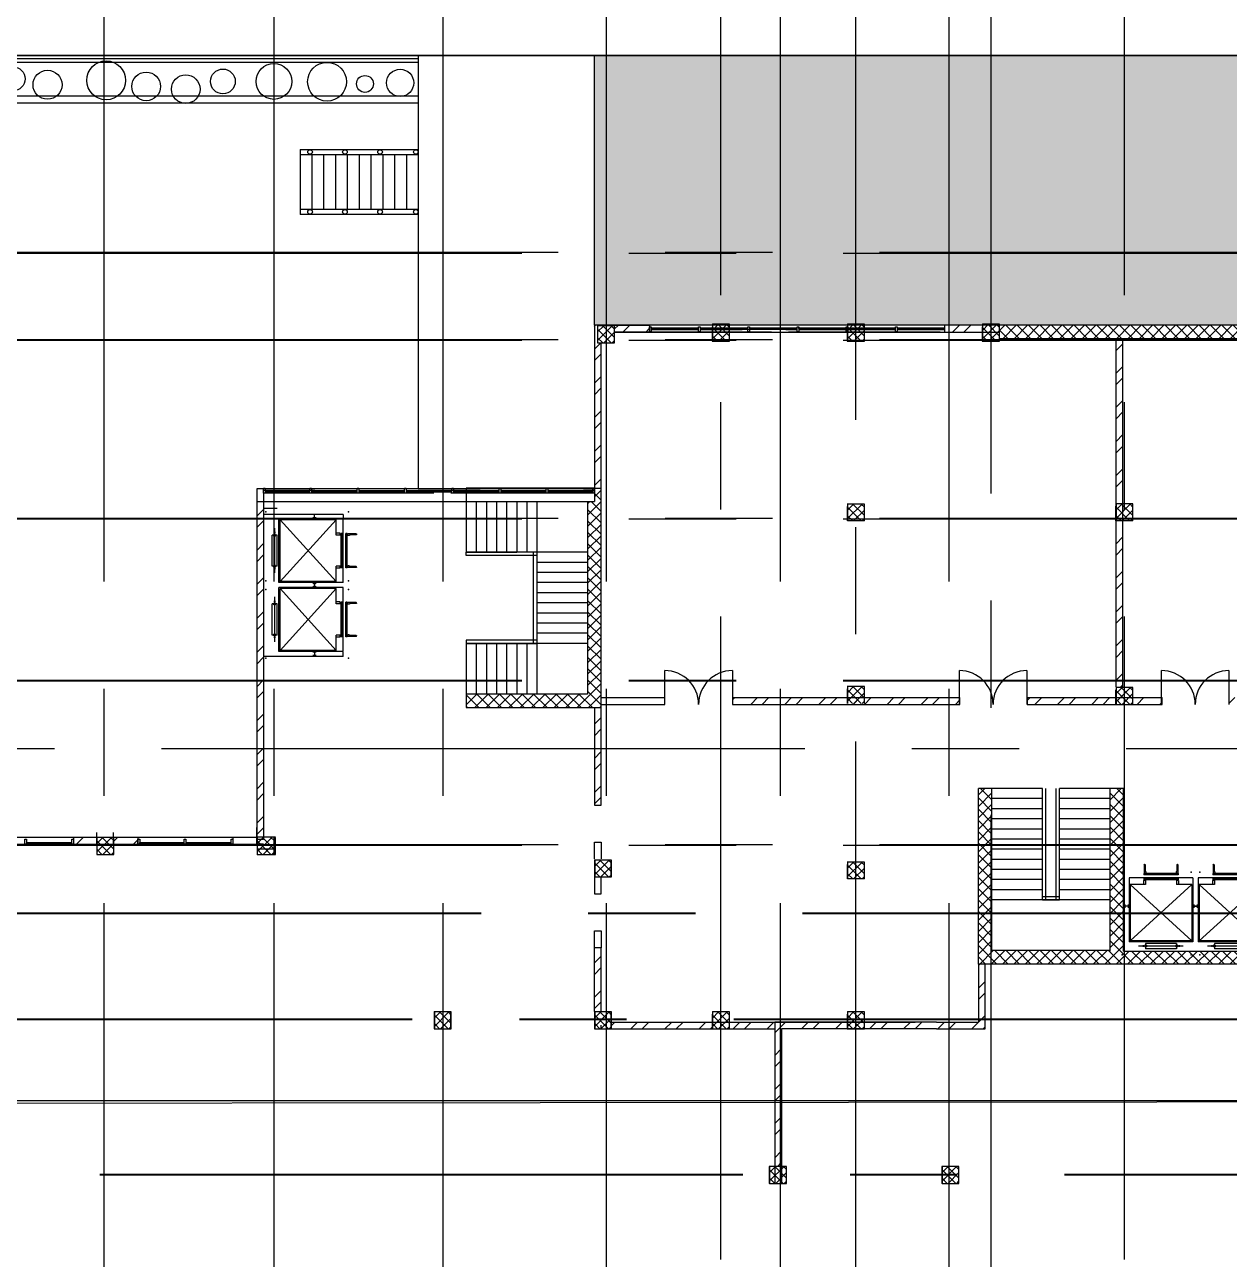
# Model space of a CAD drawing. Header units: millimetres. Extents: x 3062 to 3755, y 1606 to 1663.
# Drawn here: x 3095.24 to 3113.08, y 1625.57 to 1643.86 of the extents above; entities that cross this region are included whole.
import ezdxf

# ---------------------------------------------------------------- set-up
doc = ezdxf.new("R2010")
doc.units = ezdxf.units.MM
doc.linetypes.add('CENTER2', pattern=[28.575, 19.05, -3.175, 3.175, -3.175])
doc.linetypes.add('Dash', pattern=[6.35, 3.175, -3.175])
for name, color, linetype, lineweight in [('A-COLS', 52, 'Continuous', 9), ('A-GLAZ-CURT', 52, 'Continuous', 9), ('A-GLAZ-CWMG', 51, 'Continuous', 9)]:
    doc.layers.add(name, color=color, linetype=linetype, lineweight=lineweight)
for name, color, linetype in [('A-Flor-Strs', 12, 'Continuous'), ('m7aor', 4, 'Continuous'), ('WORK', 7, 'Continuous')]:
    doc.layers.add(name, color=color, linetype=linetype)
pattern_1 = [(45, (1101.6663, 870.09047), (-0.252569703, 0.252569703), []), (45, (1101.83467, 870.09047), (-0.252569703, 0.252569703), [])]
pattern_2 = [(45, (1101.66629, 870.09047), (-0.084189901, 0.084189901), []), (135, (1101.66629, 870.09047), (-0.084189901, -0.084189901), [])]

# ---------------------------------------------------------------- blocks, each defined once
blk = doc.blocks.new('System Panel - Glazed-408556-Level 1')
at = {"layer": 'A-GLAZ-CURT', "lineweight": 18}
for p, q in [((671, 49), (-671, 49)), ((-671, 49), (-671, 25)), ((-671, 25), (671, 25)), ((671, 25), (671, 49))]:
    blk.add_line(p, q, dxfattribs=at)
blk = doc.blocks.new('Rectangular Mullion - 50 x 150mm-408551-Level 1')
at = {"layer": 'A-GLAZ-CWMG'}
blk.add_line((148907, -84475), (148907, -85817), dxfattribs=at)
blk = doc.blocks.new('Rectangular Mullion - 50 x 150mm-V30-Level 1')
at = {"layer": 'A-GLAZ-CWMG', "lineweight": 25}
for p, q in [((-25, 75), (25, 75)), ((-25, -75), (-25, 75)), ((25, 75), (25, -75)), ((25, -75), (-25, -75))]:
    blk.add_line(p, q, dxfattribs=at)
blk = doc.blocks.new('System Panel - Glazed-408555-Level 1')
at = {"layer": 'A-GLAZ-CURT', "lineweight": 18}
for p, q in [((659, 49), (-659, 49)), ((-659, 49), (-659, 24)), ((-659, 24), (659, 24)), ((659, 24), (659, 49))]:
    blk.add_line(p, q, dxfattribs=at)
blk = doc.blocks.new('Rectangular Mullion - 50 x 150mm-V35-Level 1')
at = {"layer": 'A-GLAZ-CWMG', "lineweight": 25}
for p, q in [((0, 75), (-50, 75)), ((-50, 75), (-50, -75)), ((0, -75), (0, 75)), ((-50, -75), (0, -75))]:
    blk.add_line(p, q, dxfattribs=at)
blk = doc.blocks.new('System Panel - Glazed-413818-Level 1')
at = {"layer": 'A-GLAZ-CURT', "lineweight": 18}
for p, q in [((663, 49), (-663, 49)), ((-663, 49), (-663, 25)), ((-663, 25), (663, 25)), ((663, 25), (663, 49))]:
    blk.add_line(p, q, dxfattribs=at)
blk = doc.blocks.new('System Panel - Glazed-413819-Level 1')
at = {"layer": 'A-GLAZ-CURT', "lineweight": 18}
for p, q in [((675, 49), (-675, 49)), ((-675, 49), (-675, 25)), ((-675, 25), (675, 25)), ((675, 25), (675, 49))]:
    blk.add_line(p, q, dxfattribs=at)
blk = doc.blocks.new('System Panel - Glazed-V52-Level 1')
at = {"layer": 'A-GLAZ-CURT', "lineweight": 18}
for p, q in [((675, 49), (-675, 49)), ((-675, 49), (-675, 25)), ((-675, 25), (675, 25)), ((675, 25), (675, 49))]:
    blk.add_line(p, q, dxfattribs=at)
blk = doc.blocks.new('Rectangular Mullion - 50 x 150mm-413814-Level 1')
at = {"layer": 'A-GLAZ-CWMG'}
blk.add_line((146407, -57305), (146407, -58630), dxfattribs=at)
blk = doc.blocks.new('Rectangular Mullion - 50 x 150mm-413815-Level 1')
at = {"layer": 'A-GLAZ-CWMG'}
blk.add_line((146407, -55905), (146407, -57255), dxfattribs=at)
blk = doc.blocks.new('Rectangular Mullion - 50 x 150mm-V53-Level 1')
at = {"layer": 'A-GLAZ-CWMG'}
for p, q in [((146407, -53105), (146407, -53130)), ((146407, -53630), (146407, -54455))]:
    blk.add_line(p, q, dxfattribs=at)
blk = doc.blocks.new('Rectangular Mullion - 50 x 150mm-V34-Level 1')
at = {"layer": 'A-GLAZ-CWMG', "lineweight": 25}
for p, q in [((-50, 75), (0, 75)), ((-50, -75), (-50, 75)), ((0, 75), (0, -75)), ((0, -75), (-50, -75))]:
    blk.add_line(p, q, dxfattribs=at)
blk = doc.blocks.new('Rectangular Mullion - 50 x 150mm-V41-Level 1')
at = {"layer": 'A-GLAZ-CWMG', "lineweight": 25}
for p, q in [((0, 75), (-50, 75)), ((-50, 75), (-50, -75)), ((0, -75), (0, 75)), ((-50, -75), (0, -75))]:
    blk.add_line(p, q, dxfattribs=at)
blk = doc.blocks.new('Rectangular Mullion - 50 x 150mm-V42-Level 1')
at = {"layer": 'A-GLAZ-CWMG', "lineweight": 25}
for p, q in [((-25, 75), (25, 75)), ((-25, -75), (-25, 75)), ((25, 75), (25, -75)), ((25, -75), (-25, -75))]:
    blk.add_line(p, q, dxfattribs=at)
blk = doc.blocks.new('M_Rectangular Column - 50_50-377117-Level 1')
at = {"layer": 'A-COLS'}
for p, q in [((250, 250), (-250, 250)), ((-250, 250), (-250, -250)), ((250, -250), (250, 250)), ((-250, -250), (250, -250))]:
    blk.add_line(p, q, dxfattribs=at)
blk = doc.blocks.new('System Panel - Glazed-V11-Level 1')
at = {"layer": 'A-GLAZ-CURT', "lineweight": 18}
for p, q in [((704, 49), (-704, 49)), ((-704, 49), (-704, 25)), ((-704, 25), (704, 25)), ((704, 25), (704, 49))]:
    blk.add_line(p, q, dxfattribs=at)
blk = doc.blocks.new('System Panel - Glazed-V16-Level 1')
at = {"layer": 'A-GLAZ-CURT', "lineweight": 18}
for p, q in [((704, 49), (-704, 49)), ((-704, 49), (-704, 25)), ((-704, 25), (704, 25)), ((704, 25), (704, 49))]:
    blk.add_line(p, q, dxfattribs=at)
blk = doc.blocks.new('System Panel - Glazed-V17-Level 1')
at = {"layer": 'A-GLAZ-CURT', "lineweight": 18}
for p, q in [((704, 49), (-704, 49)), ((-704, 49), (-704, 25)), ((-704, 25), (704, 25)), ((704, 25), (704, 49))]:
    blk.add_line(p, q, dxfattribs=at)
blk = doc.blocks.new('Rectangular Mullion - 50 x 150mm-V24-Level 1')
at = {"layer": 'A-GLAZ-CWMG'}
blk.add_line((151507, -39912), (151507, -38630), dxfattribs=at)
blk = doc.blocks.new('Rectangular Mullion - 50 x 150mm-403559-Level 1')
at = {"layer": 'A-GLAZ-CWMG'}
blk.add_line((151507, -20969), (151507, -19562), dxfattribs=at)
blk = doc.blocks.new('Rectangular Mullion - 50 x 150mm-V25-Level 1')
at = {"layer": 'A-GLAZ-CWMG'}
for p, q in [((151507, -43130), (151507, -42876)), ((151507, -44283), (151507, -43630))]:
    blk.add_line(p, q, dxfattribs=at)
blk = doc.blocks.new('Rectangular Mullion - 50 x 150mm-V29-Level 1')
at = {"layer": 'A-GLAZ-CWMG', "lineweight": 25}
for p, q in [((-25, 75), (25, 75)), ((-25, -75), (-25, 75)), ((25, 75), (25, -75)), ((25, -75), (-25, -75))]:
    blk.add_line(p, q, dxfattribs=at)
blk = doc.blocks.new('AP11AA')
for p, q in [((-535, 2163), (-535, 2213)), ((-485, 2163), (-485, 2213)), ((-435, 2213), (-485, 2213)), ((460, 2263), (-460, 2263)), ((-460, 2113), (-460, 2263)), ((-435, 2163), (-435, 2213)), ((485, 2213), (435, 2213)), ((435, 2163), (435, 2213)), ((460, 2113), (460, 2263)), ((485, 2163), (485, 2213)), ((535, 2163), (535, 2213)), ((-945, 166), (-945, 2063)), ((945, 2063), (-945, 2063)), ((-915, 366), (-915, 2033)), ((915, 2033), (-915, 2033)), ((915, 366), (-915, 2033)), ((-915, 366), (915, 2033)), ((658, 2188), (-668, 2188)), ((-435, 2163), (-485, 2163)), ((460, 2113), (-460, 2113)), ((485, 2163), (435, 2163)), ((915, 366), (915, 2033)), ((945, 166), (945, 2063)), ((-1070, 957), (-1070, 1057)), ((-970, 1007), (-1070, 1007)), ((-970, 957), (-970, 1057)), ((970, 957), (970, 1057)), ((970, 1007), (1070, 1007)), ((1070, 957), (1070, 1057)), ((-460, 366), (-915, 366)), ((-520, 246), (-520, 366)), ((-460, 246), (-460, 366)), ((915, 366), (460, 366)), ((460, 246), (460, 366)), ((520, 246), (520, 366)), ((945, 166), (-945, 166)), ((-460, 246), (-520, 246)), ((510, 226), (-510, 226)), ((-510, 186), (-510, 226)), ((510, 186), (-510, 186)), ((510, 79), (-510, 79)), ((-510, 39), (-510, 79)), ((510, 39), (-510, 39)), ((-500, -225), (-500, 25)), ((-460, 25), (-500, 25)), ((-450, -15), (-450, 15)), ((0, 186), (0, 226)), ((0, 39), (0, 79)), ((450, -15), (450, 15)), ((520, 246), (460, 246)), ((500, 25), (460, 25)), ((500, -225), (500, 25)), ((510, 186), (510, 226)), ((510, 39), (510, 79)), ((-480, -235), (-490, -235)), ((-470, -225), (-470, -25)), ((-460, -25), (-470, -25)), ((470, -25), (460, -25)), ((470, -225), (470, -25)), ((490, -235), (480, -235))]:
    blk.add_line(p, q)
for centre, start, end in [((-460, 15), 0, 90), ((460, 15), 90, 180), ((-490, -225), 180, 270), ((-480, -225), 270, 0), ((-460, -15), 270, 0), ((460, -15), 180, 270), ((480, -225), 180, 270), ((490, -225), 270, 0)]:
    blk.add_arc(centre, 10, start, end)
for p in [(-1150, 2450), (1150, 2450), (-1150, 0), (1150, 0)]:
    blk.add_point(p)

msp = doc.modelspace()

# ---------------------------------------------------------------- hatches: boundary and pattern name
at = {"layer": 'WORK'}
h = msp.add_hatch(dxfattribs=at)
h.set_pattern_fill('EARTH', color=256, scale=0.105)
h.set_pattern_definition([(0, (1095.5459, 866.78954), (0.66675, 0.66675), [0.66675, -0.66675]), (0, (1095.5459, 867.0396), (0.66675, 0.66675), [0.66675, -0.66675]), (0, (1095.5459, 867.2896), (0.66675, 0.66675), [0.66675, -0.66675]), (90, (1095.62924, 867.37295), (-0.66675, 0.66675), [0.66675, -0.66675]), (90, (1095.8793, 867.37295), (-0.66675, 0.66675), [0.66675, -0.66675]), (90, (1096.1293, 867.37295), (-0.66675, 0.66675), [0.66675, -0.66675])])
h.paths.add_polyline_path([(3129.257, 1643.407), (3103.676, 1643.407), (3103.676, 1639.41), (3105.425, 1639.41), (3105.425, 1639.424), (3105.676, 1639.424), (3107.425, 1639.422), (3107.425, 1639.424), (3107.676, 1639.424), (3109.425, 1639.422), (3109.425, 1639.424), (3109.676, 1639.424), (3121.676, 1639.41), (3121.676, 1628.988), (3119.176, 1628.988), (3119.176, 1616.452), (3118.92, 1616.452), (3108.888, 1616.452), (3108.888, 1616.41), (3108.801, 1616.41), (3108.801, 1616.423), (3108.159, 1616.423), (3108.159, 1616.41), (3108.134, 1616.41), (3107.431, 1616.423), (3107.431, 1616.41), (3107.406, 1616.41), (3106.702, 1616.423), (3106.702, 1616.41), (3106.551, 1616.41), (3106.551, 1616.423), (3105.974, 1616.423), (3105.974, 1616.41), (3105.949, 1616.41), (3105.245, 1616.423), (3105.245, 1616.41), (3105.22, 1616.41), (3104.517, 1616.423), (3104.517, 1616.41), (3104.492, 1616.41), (3103.801, 1616.423), (3103.801, 1616.41), (3103.676, 1612.307), (3129.257, 1612.307)])
h = msp.add_hatch(dxfattribs=at)
h.set_pattern_fill('ANSI32', color=256, scale=0.0375)
h.set_pattern_definition(pattern_1)
h.paths.add_polyline_path([(3096.915, 1631.822), (3096.556, 1631.822), (3096.556, 1631.722), (3096.915, 1631.722)])
h.paths.add_polyline_path([(3096.301, 1631.822), (3095.959, 1631.822), (3095.959, 1631.722), (3096.301, 1631.722)])
h.paths.add_polyline_path([(3094.554, 1631.822), (3094.176, 1631.822), (3094.176, 1634.598), (3094.151, 1634.598), (3094.151, 1634.595), (3094.076, 1634.595), (3094.076, 1634.297), (3094.106, 1634.297), (3094.106, 1634.047), (3094.076, 1634.047), (3094.076, 1633.147), (3093.818, 1633.147), (3093.818, 1633.047), (3094.076, 1633.047), (3094.076, 1631.722), (3094.554, 1631.722)])
h.paths.add_polyline_path([(3094.176, 1637.114), (3094.076, 1637.114), (3094.076, 1636.747), (3094.106, 1636.747), (3094.106, 1636.497), (3094.076, 1636.497), (3094.076, 1635.99), (3094.176, 1635.99)])
h.paths.add_polyline_path([(3094.176, 1640.577), (3094.106, 1640.577), (3094.106, 1640.347), (3094.076, 1640.347), (3094.076, 1639.247), (3094.106, 1639.247), (3094.106, 1638.997), (3094.076, 1638.997), (3094.076, 1638.507), (3094.176, 1638.507)])
h.paths.add_polyline_path([(3094.176, 1640.677), (3093.422, 1640.677), (3093.422, 1640.577), (3093.856, 1640.577), (3093.856, 1640.597), (3094.106, 1640.597), (3094.106, 1640.577), (3094.176, 1640.577)])
h.paths.add_polyline_path([(3092.016, 1640.652), (3092.017, 1640.677), (3090.875, 1640.677), (3090.875, 1640.652), (3090.875, 1640.652), (3090.875, 1640.577), (3091.306, 1640.577), (3091.306, 1640.652), (3091.556, 1640.652), (3091.556, 1640.577), (3092.016, 1640.577)])
h.paths.add_polyline_path([(3089.47, 1640.677), (3088.427, 1640.677), (3088.427, 1640.652), (3088.429, 1640.652), (3088.429, 1640.577), (3088.757, 1640.577), (3088.757, 1640.602), (3089.007, 1640.602), (3089.007, 1640.577), (3089.47, 1640.577)])
h = msp.add_hatch(dxfattribs=at)
h.set_pattern_fill('ANSI32', color=256, scale=0.0375)
h.set_pattern_definition(pattern_1)
h.paths.add_polyline_path([(3104.492, 1639.41), (3103.976, 1639.41), (3103.976, 1639.31), (3104.492, 1639.31)])
h.paths.add_polyline_path([(3103.776, 1639.15), (3103.724, 1639.15), (3103.724, 1639.41), (3103.676, 1639.41), (3103.676, 1636.999), (3103.776, 1636.999)])
h.paths.add_polyline_path([(3109.42, 1639.389), (3109.423, 1639.41), (3108.863, 1639.41), (3108.863, 1639.31), (3109.42, 1639.31)])
h.paths.add_polyline_path([(3118.976, 1629.088), (3117.676, 1629.088), (3117.676, 1628.988), (3118.976, 1628.988)])
h.paths.add_polyline_path([(3117.42, 1629.088), (3115.676, 1629.088), (3115.676, 1628.988), (3117.42, 1628.988)])
h.paths.add_polyline_path([(3112.959, 1631.164), (3113.794, 1631.164), (3113.794, 1630.414), (3112.959, 1630.414)], flags=16)
h.paths.add_polyline_path([(3113.794, 1630.414), (3113.794, 1631.164), (3112.959, 1631.164), (3112.959, 1630.414)])
at = {"layer": 'WORK', "ltscale": 0.53}
h = msp.add_hatch(dxfattribs=at)
h.set_pattern_fill('ANSI37', color=256, scale=0.028, angle=-90)
h.set_pattern_definition([(315, (2130.0784, 4272.80004), (0.0628617928, 0.0628617928), []), (45, (2130.0784, 4272.80004), (-0.0628617928, 0.0628617928), [])])
h.paths.add_polyline_path([(3103.974, 1639.15), (3103.974, 1639.4), (3103.724, 1639.4), (3103.724, 1639.15), (3103.824, 1639.15)])
h = msp.add_hatch(dxfattribs=at)
h.set_pattern_fill('ANSI37', color=256, scale=0.028, angle=-90)
h.set_pattern_definition([(315, (2131.78012, 4272.82374), (0.0628617928, 0.0628617928), []), (45, (2131.78012, 4272.82374), (-0.0628617928, 0.0628617928), [])])
h.paths.add_polyline_path([(3105.676, 1639.174), (3105.676, 1639.424), (3105.425, 1639.424), (3105.425, 1639.174), (3105.525, 1639.174)])
h = msp.add_hatch(dxfattribs=at)
h.set_pattern_fill('ANSI37', color=256, scale=0.028, angle=-90)
h.set_pattern_definition([(315, (2133.78012, 4272.82374), (0.0628617928, 0.0628617928), []), (45, (2133.78012, 4272.82374), (-0.0628617928, 0.0628617928), [])])
h.paths.add_polyline_path([(3107.676, 1639.174), (3107.676, 1639.424), (3107.425, 1639.424), (3107.425, 1639.174), (3107.525, 1639.174)])
h = msp.add_hatch(dxfattribs=at)
h.set_pattern_fill('ANSI37', color=256, scale=0.028, angle=-90)
h.set_pattern_definition([(315, (2135.78012, 4272.82374), (0.0628617928, 0.0628617928), []), (45, (2135.78012, 4272.82374), (-0.0628617928, 0.0628617928), [])])
h.paths.add_polyline_path([(3109.676, 1639.174), (3109.676, 1639.424), (3109.425, 1639.424), (3109.425, 1639.174), (3109.525, 1639.174)])
at = {"layer": 'WORK'}
h = msp.add_hatch(dxfattribs=at)
h.set_pattern_fill('ANSI37', color=256, scale=0.0375)
h.set_pattern_definition(pattern_2)
h.paths.add_polyline_path([(3121.676, 1639.41), (3109.676, 1639.41), (3109.676, 1639.21), (3121.476, 1639.21), (3121.476, 1629.187), (3118.976, 1629.187), (3118.976, 1628.987), (3118.976, 1627.871), (3119.176, 1627.871), (3119.176, 1628.988), (3121.676, 1628.988)])
h.paths.add_polyline_path([(3118.976, 1627.871), (3118.976, 1616.652), (3119.17, 1616.652), (3119.17, 1616.702), (3119.175, 1627.871)])
h = msp.add_hatch(dxfattribs=at)
h.set_pattern_fill('ANSI32', color=256, scale=0.0375)
h.set_pattern_definition(pattern_1)
h.paths.add_polyline_path([(3111.403, 1636.513), (3111.503, 1636.513), (3111.503, 1634.044), (3111.403, 1634.044), (3111.403, 1634.053)])
h.paths.add_polyline_path([(3111.503, 1639.21), (3111.403, 1639.21), (3111.403, 1636.763), (3111.503, 1636.763)])
h.paths.add_polyline_path([(3111.397, 1633.894), (3110.088, 1633.894), (3110.088, 1633.794), (3111.397, 1633.794)])
h.paths.add_polyline_path([(3109.088, 1633.894), (3105.72, 1633.894), (3105.72, 1633.794), (3109.088, 1633.794)])
h = msp.add_hatch(dxfattribs=at)
h.set_pattern_fill('ANSI37', color=256, scale=0.0375)
h.set_pattern_definition(pattern_2)
h.paths.add_polyline_path([(3103.776, 1636.999), (3103.676, 1636.999), (3103.676, 1636.924), (3103.676, 1636.797), (3103.576, 1636.797), (3103.576, 1633.947), (3101.776, 1633.947), (3101.776, 1633.747), (3103.776, 1633.747)])
h = msp.add_hatch(dxfattribs=at)
h.set_pattern_fill('ANSI32', color=256, scale=0.0375)
h.set_pattern_definition(pattern_1)
h.paths.add_polyline_path([(3098.776, 1636.797), (3098.676, 1636.797), (3098.676, 1631.831), (3098.776, 1631.831)])
at = {"layer": 'WORK', "ltscale": 0.53}
h = msp.add_hatch(dxfattribs=at)
h.set_pattern_fill('ANSI37', color=256, scale=0.028, angle=-90)
h.set_pattern_definition([(315, (2133.78012, 4270.16235), (0.0628617928, 0.0628617928), []), (45, (2133.78012, 4270.16235), (-0.0628617928, 0.0628617928), [])])
h.paths.add_polyline_path([(3107.676, 1636.512), (3107.676, 1636.762), (3107.425, 1636.762), (3107.425, 1636.512), (3107.525, 1636.512)])
h = msp.add_hatch(dxfattribs=at)
h.set_pattern_fill('ANSI37', color=256, scale=0.028, angle=-90)
h.set_pattern_definition([(315, (2137.75746, 4270.16312), (0.0628617928, 0.0628617928), []), (45, (2137.75746, 4270.16312), (-0.0628617928, 0.0628617928), [])])
h.paths.add_polyline_path([(3111.653, 1636.513), (3111.653, 1636.763), (3111.403, 1636.763), (3111.403, 1636.513), (3111.503, 1636.513)])
h = msp.add_hatch(dxfattribs=at)
h.set_pattern_fill('ANSI37', color=256, scale=0.028, angle=-90)
h.set_pattern_definition([(315, (2133.78012, 4267.45715), (0.0628617928, 0.0628617928), []), (45, (2133.78012, 4267.45715), (-0.0628617928, 0.0628617928), [])])
h.paths.add_polyline_path([(3107.676, 1633.807), (3107.676, 1634.057), (3107.425, 1634.057), (3107.425, 1633.807), (3107.525, 1633.807)])
h = msp.add_hatch(dxfattribs=at)
h.set_pattern_fill('ANSI37', color=256, scale=0.028, angle=-90)
h.set_pattern_definition([(315, (2137.75746, 4267.44458), (0.0628617928, 0.0628617928), []), (45, (2137.75746, 4267.44458), (-0.0628617928, 0.0628617928), [])])
h.paths.add_polyline_path([(3111.653, 1633.794), (3111.653, 1634.044), (3111.403, 1634.044), (3111.403, 1633.794), (3111.503, 1633.794)])
at = {"layer": 'WORK'}
h = msp.add_hatch(dxfattribs=at)
h.set_pattern_fill('ANSI32', color=256, scale=0.0375)
h.set_pattern_definition(pattern_1)
h.paths.add_polyline_path([(3115.42, 1633.894), (3113.086, 1633.894), (3113.086, 1633.794), (3115.42, 1633.794)])
h.paths.add_polyline_path([(3112.086, 1633.894), (3111.653, 1633.894), (3111.653, 1633.794), (3112.086, 1633.794)])
h.paths.add_polyline_path([(3115.52, 1633.794), (3115.42, 1633.794), (3115.421, 1632.775), (3115.521, 1632.775)])
h.paths.add_polyline_path([(3115.522, 1631.775), (3115.422, 1631.775), (3115.423, 1631.459), (3115.523, 1631.459)])
h = msp.add_hatch(dxfattribs=at)
h.set_pattern_fill('ANSI32', color=256, scale=0.0375)
h.set_pattern_definition(pattern_1)
h.paths.add_polyline_path([(3103.776, 1633.747), (3103.676, 1633.747), (3103.676, 1632.302), (3103.776, 1632.302)])
h.paths.add_polyline_path([(3103.776, 1630.189), (3103.676, 1630.189), (3103.676, 1629.246), (3103.681, 1629.246), (3103.776, 1629.243)])
h.paths.add_polyline_path([(3105.42, 1629.087), (3103.931, 1629.087), (3103.931, 1628.987), (3105.42, 1628.987)])
h.paths.add_polyline_path([(3106.348, 1629.087), (3105.676, 1629.087), (3105.676, 1628.987), (3106.348, 1628.987)])
h.paths.add_polyline_path([(3107.42, 1629.087), (3106.348, 1629.087), (3106.348, 1628.987), (3106.348, 1627.871), (3106.448, 1627.871), (3106.448, 1628.987), (3107.42, 1628.987)])
h.paths.add_polyline_path([(3109.466, 1629.947), (3109.364, 1629.947), (3109.364, 1629.087), (3108.746, 1629.087), (3107.676, 1629.087), (3107.676, 1628.987), (3108.746, 1628.987), (3109.464, 1628.987)])
h = msp.add_hatch(dxfattribs=at)
h.set_pattern_fill('ANSI37', color=256, scale=0.0375)
h.set_pattern_definition(pattern_2)
h.paths.add_polyline_path([(3113.92, 1630.14), (3111.514, 1630.14), (3111.514, 1632.547), (3111.314, 1632.547), (3111.314, 1630.147), (3109.564, 1630.147), (3109.564, 1632.547), (3109.364, 1632.547), (3109.364, 1629.947), (3111.314, 1629.944), (3113.676, 1629.944), (3113.82, 1629.944), (3113.82, 1628.988), (3115.42, 1628.988), (3115.42, 1629.088), (3113.92, 1629.088)])
at = {"layer": 'WORK', "ltscale": 0.53}
h = msp.add_hatch(dxfattribs=at)
h.set_pattern_fill('ANSI37', color=256, scale=0.028, angle=-90)
h.set_pattern_definition([(315, (2122.66059, 4265.22252), (0.0628617928, 0.0628617928), []), (45, (2122.66059, 4265.22252), (-0.0628617928, 0.0628617928), [])])
h.paths.add_polyline_path([(3096.556, 1631.572), (3096.556, 1631.822), (3096.306, 1631.822), (3096.306, 1631.572), (3096.406, 1631.572)])
h = msp.add_hatch(dxfattribs=at)
h.set_pattern_fill('ANSI37', color=256, scale=0.028, angle=-90)
h.set_pattern_definition([(315, (2125.03559, 4265.22252), (0.0628617928, 0.0628617928), []), (45, (2125.03559, 4265.22252), (-0.0628617928, 0.0628617928), [])])
h.paths.add_polyline_path([(3098.931, 1631.572), (3098.931, 1631.822), (3098.681, 1631.822), (3098.681, 1631.572), (3098.781, 1631.572)])
h = msp.add_hatch(dxfattribs=at)
h.set_pattern_fill('ANSI37', color=256, scale=0.028, angle=-90)
h.set_pattern_definition([(315, (2130.03559, 4264.88752), (0.0628617928, 0.0628617928), []), (45, (2130.03559, 4264.88752), (-0.0628617928, 0.0628617928), [])])
h.paths.add_polyline_path([(3103.931, 1631.237), (3103.931, 1631.487), (3103.681, 1631.487), (3103.681, 1631.237), (3103.781, 1631.237)])
h = msp.add_hatch(dxfattribs=at)
h.set_pattern_fill('ANSI37', color=256, scale=0.028, angle=-90)
h.set_pattern_definition([(315, (2133.78012, 4264.85839), (0.0628617928, 0.0628617928), []), (45, (2133.78012, 4264.85839), (-0.0628617928, 0.0628617928), [])])
h.paths.add_polyline_path([(3107.676, 1631.208), (3107.676, 1631.458), (3107.425, 1631.458), (3107.425, 1631.208), (3107.525, 1631.208)])
h = msp.add_hatch(dxfattribs=at)
h.set_pattern_fill('ANSI37', color=256, scale=0.028, angle=-90)
h.set_pattern_definition([(315, (2127.66059, 4262.63752), (0.0628617928, 0.0628617928), []), (45, (2127.66059, 4262.63752), (-0.0628617928, 0.0628617928), [])])
h.paths.add_polyline_path([(3101.556, 1628.987), (3101.556, 1629.237), (3101.306, 1629.237), (3101.306, 1628.987), (3101.406, 1628.987)])
h = msp.add_hatch(dxfattribs=at)
h.set_pattern_fill('ANSI37', color=256, scale=0.028, angle=-90)
h.set_pattern_definition([(315, (2130.03559, 4262.63752), (0.0628617928, 0.0628617928), []), (45, (2130.03559, 4262.63752), (-0.0628617928, 0.0628617928), [])])
h.paths.add_polyline_path([(3103.931, 1628.987), (3103.931, 1629.237), (3103.681, 1629.237), (3103.681, 1628.987), (3103.781, 1628.987)])
h = msp.add_hatch(dxfattribs=at)
h.set_pattern_fill('ANSI37', color=256, scale=0.028, angle=-90)
h.set_pattern_definition([(315, (2131.78012, 4262.63752), (0.0628617928, 0.0628617928), []), (45, (2131.78012, 4262.63752), (-0.0628617928, 0.0628617928), [])])
h.paths.add_polyline_path([(3105.676, 1628.987), (3105.676, 1629.237), (3105.425, 1629.237), (3105.425, 1628.987), (3105.525, 1628.987)])
h = msp.add_hatch(dxfattribs=at)
h.set_pattern_fill('ANSI37', color=256, scale=0.028, angle=-90)
h.set_pattern_definition([(315, (2133.78012, 4262.63752), (0.0628617928, 0.0628617928), []), (45, (2133.78012, 4262.63752), (-0.0628617928, 0.0628617928), [])])
h.paths.add_polyline_path([(3107.676, 1628.987), (3107.676, 1629.237), (3107.425, 1629.237), (3107.425, 1628.987), (3107.525, 1628.987)])
at = {"layer": 'WORK'}
h = msp.add_hatch(dxfattribs=at)
h.set_pattern_fill('ANSI32', color=256, scale=0.0375)
h.set_pattern_definition(pattern_1)
h.paths.add_polyline_path([(3106.448, 1627.871), (3106.348, 1627.871), (3106.348, 1626.948), (3106.448, 1626.948)])
h.paths.add_polyline_path([(3106.448, 1624.422), (3106.348, 1624.422), (3106.348, 1622.428), (3106.448, 1622.428)])
h.paths.add_polyline_path([(3106.274, 1622.347), (3105.833, 1622.347), (3105.833, 1622.247), (3106.274, 1622.247)])
h.paths.add_polyline_path([(3104.316, 1622.347), (3103.776, 1622.347), (3103.776, 1622.247), (3104.316, 1622.247)])
at = {"layer": 'WORK', "ltscale": 0.53}
h = msp.add_hatch(dxfattribs=at)
h.set_pattern_fill('ANSI37', color=256, scale=0.028, angle=-90)
h.set_pattern_definition([(315, (2132.62624, 4260.348235), (0.0628617928, 0.0628617928), []), (45, (2132.62624, 4260.348235), (-0.0628617928, 0.0628617928), [])])
h.paths.add_polyline_path([(3106.522, 1626.698), (3106.522, 1626.948), (3106.272, 1626.948), (3106.272, 1626.698), (3106.372, 1626.698)])
h = msp.add_hatch(dxfattribs=at)
h.set_pattern_fill('ANSI37', color=256, scale=0.028, angle=-90)
h.set_pattern_definition([(315, (2135.18087, 4260.348235), (0.0628617928, 0.0628617928), []), (45, (2135.18087, 4260.348235), (-0.0628617928, 0.0628617928), [])])
h.paths.add_polyline_path([(3109.076, 1626.698), (3109.076, 1626.948), (3108.826, 1626.948), (3108.826, 1626.698), (3108.926, 1626.698)])

# ---------------------------------------------------------------- linework, layer by layer
at = {"layer": 'm7aor', "linetype": 'CENTER2', "ltscale": 0.5}
for p, q in [((3109.548, 1646.443), (3109.548, 1609.579)), ((3107.551, 1609.432), (3107.551, 1646.296)), ((3096.408, 1645.138), (3096.408, 1611.282)), ((3098.93, 1645.138), (3098.93, 1611.282)), ((3101.431, 1645.138), (3101.431, 1611.282)), ((3103.853, 1645.138), (3103.853, 1611.282)), ((3105.551, 1611.282), (3105.551, 1645.138)), ((3106.428, 1645.138), (3106.428, 1611.282)), ((3108.928, 1645.138), (3108.928, 1611.282)), ((3111.528, 1611.282), (3111.528, 1645.138)), ((3131.713, 1640.486), (3067.775, 1640.486)), ((3131.176, 1640.475), (3067.775, 1640.475)), ((3131.713, 1639.196), (3067.775, 1639.196)), ((3131.176, 1639.185), (3067.775, 1639.185)), ((3131.713, 1636.547), (3067.775, 1636.547)), ((3131.176, 1636.536), (3067.775, 1636.536)), ((3131.176, 1634.148), (3067.775, 1634.148)), ((3131.176, 1634.136), (3067.775, 1634.136)), ((3068.691, 1633.138), (3133.464, 1633.138)), ((3131.713, 1631.713), (3067.775, 1631.713)), ((3131.176, 1631.702), (3067.775, 1631.702)), ((3130.573, 1630.7), (3067.775, 1630.7)), ((3130.573, 1630.689), (3067.775, 1630.689)), ((3129.553, 1629.128), (3068.849, 1629.128)), ((3129.553, 1629.117), (3068.849, 1629.127)), ((3067.775, 1626.834), (3131.713, 1626.834)), ((3067.775, 1626.823), (3131.176, 1626.823))]:
    msp.add_line(p, q, dxfattribs=at)
at = {"layer": 'WORK'}
for p, q in [((3129.257, 1643.407), (3069.257, 1643.407)), ((3101.066, 1643.407), (3101.066, 1636.986)), ((3103.676, 1639.41), (3103.676, 1643.407)), ((3101.066, 1643.357), (3069.257, 1643.357)), ((3103.976, 1639.31), (3103.976, 1639.41)), ((3103.976, 1639.41), (3104.492, 1639.41)), ((3104.492, 1639.41), (3104.492, 1639.31)), ((3103.974, 1639.297), (3103.976, 1639.297)), ((3104.492, 1639.31), (3103.976, 1639.31)), ((3104.517, 1639.349), (3105.22, 1639.349)), ((3105.245, 1639.349), (3105.866, 1639.349)), ((3106.512, 1639.349), (3106.677, 1639.349)), ((3106.702, 1639.349), (3107.406, 1639.349)), ((3107.431, 1639.349), (3108.134, 1639.349)), ((3108.159, 1639.349), (3108.863, 1639.349)), ((3121.476, 1639.21), (3109.676, 1639.21)), ((3111.403, 1634.053), (3111.403, 1639.21)), ((3111.503, 1634.053), (3111.503, 1639.21)), ((3103.676, 1636.999), (3103.776, 1636.999)), ((3099.536, 1636.961), (3100.163, 1636.961)), ((3100.188, 1636.961), (3100.863, 1636.961)), ((3100.888, 1636.961), (3101.066, 1636.961)), ((3101.986, 1636.961), (3102.263, 1636.961)), ((3102.288, 1636.961), (3102.963, 1636.961)), ((3102.988, 1636.961), (3103.516, 1636.961)), ((3103.676, 1636.924), (3103.676, 1636.797)), ((3098.976, 1636.697), (3098.776, 1636.697)), ((3107.676, 1636.512), (3107.425, 1636.512)), ((3111.653, 1636.513), (3111.403, 1636.513)), ((3103.576, 1636.047), (3101.776, 1636.047)), ((3102.826, 1635.997), (3101.776, 1635.997)), ((3102.776, 1634.697), (3102.776, 1636.047)), ((3102.826, 1634.747), (3101.776, 1634.747)), ((3101.776, 1634.697), (3101.776, 1633.747)), ((3101.926, 1634.697), (3101.926, 1633.947)), ((3102.076, 1634.697), (3102.076, 1633.947)), ((3102.226, 1634.697), (3102.226, 1633.947)), ((3102.376, 1634.697), (3102.376, 1633.947)), ((3102.526, 1634.697), (3102.526, 1633.947)), ((3102.676, 1634.697), (3102.676, 1633.947)), ((3104.72, 1633.794), (3104.72, 1634.294)), ((3105.72, 1634.294), (3105.72, 1633.794)), ((3109.082, 1633.794), (3109.082, 1634.294)), ((3110.082, 1634.294), (3110.082, 1633.794)), ((3112.076, 1633.794), (3112.076, 1634.294)), ((3113.076, 1634.294), (3113.076, 1633.794)), ((3103.776, 1633.894), (3104.72, 1633.894)), ((3105.72, 1633.894), (3109.088, 1633.894)), ((3109.088, 1633.794), (3109.088, 1633.894)), ((3110.088, 1633.894), (3112.086, 1633.894)), ((3110.088, 1633.894), (3110.088, 1633.794)), ((3112.086, 1633.794), (3112.086, 1633.894)), ((3101.776, 1633.747), (3103.776, 1633.747)), ((3103.776, 1633.794), (3104.72, 1633.794)), ((3105.72, 1633.794), (3109.088, 1633.794)), ((3110.088, 1633.794), (3112.086, 1633.794)), ((3103.676, 1632.573), (3103.676, 1632.302)), ((3103.776, 1632.302), (3103.776, 1632.573)), ((3110.314, 1632.547), (3109.364, 1632.547)), ((3109.364, 1629.947), (3109.364, 1632.547)), ((3109.564, 1630.147), (3109.564, 1632.547)), ((3110.314, 1630.897), (3110.314, 1632.547)), ((3110.364, 1630.897), (3110.364, 1632.547)), ((3110.514, 1630.897), (3110.514, 1632.547)), ((3110.564, 1630.897), (3110.564, 1632.547)), ((3111.514, 1632.547), (3110.564, 1632.547)), ((3111.314, 1630.14), (3111.314, 1632.547)), ((3111.514, 1630.14), (3111.514, 1632.547)), ((3103.676, 1632.302), (3103.776, 1632.302)), ((3110.314, 1632.397), (3109.564, 1632.397)), ((3110.314, 1632.247), (3109.564, 1632.247)), ((3110.314, 1632.097), (3109.564, 1632.097)), ((3098.676, 1631.722), (3098.676, 1631.972)), ((3110.314, 1631.947), (3109.564, 1631.947)), ((3095.959, 1631.822), (3095.959, 1631.722)), ((3096.915, 1631.822), (3096.915, 1631.722)), ((3098.32, 1631.822), (3098.32, 1631.722)), ((3098.676, 1631.797), (3098.776, 1631.797)), ((3098.776, 1631.722), (3098.676, 1631.722)), ((3098.681, 1631.831), (3098.951, 1631.831)), ((3103.676, 1631.504), (3103.676, 1631.754)), ((3103.676, 1631.754), (3103.776, 1631.754)), ((3103.776, 1631.754), (3103.776, 1631.504)), ((3110.314, 1631.797), (3109.564, 1631.797)), ((3096.306, 1631.572), (3096.556, 1631.572)), ((3103.676, 1631.237), (3103.676, 1630.987)), ((3103.776, 1630.987), (3103.776, 1631.237)), ((3107.676, 1631.208), (3107.425, 1631.208)), ((3103.676, 1630.987), (3103.776, 1630.987)), ((3111.314, 1630.897), (3109.564, 1630.897)), ((3103.676, 1630.189), (3103.676, 1630.439)), ((3103.676, 1630.439), (3103.776, 1630.439)), ((3103.776, 1630.439), (3103.776, 1630.189)), ((3111.314, 1630.147), (3109.564, 1630.147)), ((3111.314, 1629.944), (3109.364, 1629.947)), ((3111.314, 1629.944), (3110.893, 1629.944)), ((3105.676, 1629.237), (3105.576, 1629.237)), ((3103.926, 1629.087), (3106.345, 1629.087)), ((3103.926, 1628.987), (3106.345, 1628.987)), ((3108.746, 1629.087), (3106.348, 1629.087)), ((3106.348, 1629.087), (3106.348, 1626.698)), ((3108.746, 1628.987), (3106.448, 1628.987)), ((3106.448, 1628.987), (3106.448, 1626.698))]:
    msp.add_line(p, q, dxfattribs=at)
at = {"layer": 'WORK', "ltscale": 0.5}
for p, q in [((3069.257, 1643.407), (3129.257, 1643.407)), ((3069.357, 1643.307), (3101.066, 1643.307)), ((3069.857, 1642.807), (3101.066, 1642.807)), ((3069.857, 1642.707), (3101.066, 1642.707)), ((3099.316, 1642.015), (3101.066, 1642.015)), ((3099.316, 1642.015), (3099.316, 1641.05)), ((3099.316, 1641.94), (3101.066, 1641.94)), ((3099.491, 1641.94), (3099.491, 1641.125)), ((3099.666, 1641.94), (3099.666, 1641.125)), ((3099.841, 1641.94), (3099.841, 1641.125)), ((3100.016, 1641.94), (3100.016, 1641.125)), ((3100.191, 1641.94), (3100.191, 1641.125)), ((3100.366, 1641.94), (3100.366, 1641.125)), ((3100.541, 1641.94), (3100.541, 1641.125)), ((3100.716, 1641.94), (3100.716, 1641.125)), ((3100.891, 1641.94), (3100.891, 1641.125)), ((3101.066, 1641.125), (3099.316, 1641.125)), ((3101.066, 1641.05), (3099.316, 1641.05)), ((3108.863, 1639.41), (3108.863, 1639.31)), ((3103.974, 1639.31), (3109.676, 1639.31)), ((3103.676, 1636.999), (3101.776, 1636.999)), ((3101.776, 1636.999), (3101.776, 1636.797)), ((3103.676, 1636.924), (3103.676, 1636.999)), ((3099.953, 1636.605), (3098.776, 1636.605)), ((3099.953, 1636.605), (3099.953, 1636.542)), ((3101.776, 1636.047), (3102.526, 1636.047)), ((3101.776, 1635.997), (3101.776, 1636.047)), ((3101.776, 1634.747), (3101.776, 1634.697)), ((3101.776, 1634.697), (3102.826, 1634.697)), ((3099.953, 1634.505), (3098.776, 1634.505)), ((3099.953, 1634.505), (3099.953, 1634.567)), ((3110.314, 1630.947), (3110.564, 1630.947)), ((3110.314, 1630.897), (3110.564, 1630.897)), ((3103.676, 1629.246), (3103.676, 1630.189)), ((3103.776, 1630.189), (3103.676, 1630.189)), ((3103.776, 1629.246), (3103.776, 1630.189)), ((3109.364, 1629.947), (3109.364, 1629.087)), ((3109.464, 1628.987), (3109.466, 1629.947)), ((3108.746, 1629.087), (3109.364, 1629.087)), ((3108.746, 1628.987), (3109.464, 1628.987))]:
    msp.add_line(p, q, dxfattribs=at)
at = {"layer": 'WORK', "lineweight": 25}
for p, q in [((3103.676, 1639.41), (3103.676, 1636.924)), ((3121.676, 1639.41), (3103.676, 1639.41)), ((3103.976, 1639.15), (3103.976, 1639.375)), ((3105.42, 1639.389), (3105.42, 1639.174)), ((3107.42, 1639.389), (3107.42, 1639.174)), ((3109.42, 1639.389), (3109.42, 1639.174)), ((3103.976, 1639.31), (3106.326, 1639.31)), ((3105.42, 1639.174), (3105.676, 1639.174)), ((3106.512, 1639.349), (3105.866, 1639.349)), ((3106.576, 1639.31), (3108.796, 1639.31)), ((3107.42, 1639.174), (3107.676, 1639.174)), ((3109.42, 1639.174), (3109.676, 1639.174)), ((3103.776, 1632.573), (3103.776, 1639.15)), ((3103.776, 1639.15), (3103.976, 1639.15)), ((3098.676, 1636.986), (3098.676, 1631.791)), ((3103.676, 1636.986), (3098.676, 1636.986)), ((3098.676, 1636.797), (3103.676, 1636.797)), ((3099.536, 1636.961), (3098.776, 1636.961)), ((3098.776, 1636.924), (3098.776, 1631.797)), ((3101.301, 1636.961), (3101.066, 1636.961)), ((3101.986, 1636.961), (3101.306, 1636.961)), ((3103.676, 1636.961), (3103.516, 1636.961)), ((3107.42, 1636.727), (3107.42, 1636.512)), ((3111.397, 1636.728), (3111.397, 1636.513)), ((3107.42, 1634.022), (3107.42, 1633.807)), ((3111.397, 1634.009), (3111.397, 1633.794)), ((3103.676, 1633.747), (3103.676, 1632.573)), ((3096.301, 1631.897), (3096.301, 1631.722)), ((3096.551, 1631.722), (3096.551, 1631.897)), ((3094.076, 1631.722), (3098.676, 1631.722)), ((3098.676, 1631.822), (3094.176, 1631.822)), ((3098.951, 1631.572), (3098.951, 1631.822)), ((3098.951, 1631.647), (3098.681, 1631.647)), ((3098.681, 1631.572), (3098.951, 1631.572)), ((3103.931, 1631.487), (3103.676, 1631.487)), ((3107.42, 1631.423), (3107.42, 1631.208)), ((3103.676, 1631.237), (3103.931, 1631.237)), ((3113.676, 1629.944), (3111.314, 1629.944)), ((3101.556, 1629.237), (3101.301, 1629.237)), ((3103.931, 1629.237), (3103.676, 1629.237)), ((3105.42, 1629.202), (3105.42, 1628.987)), ((3107.42, 1629.202), (3107.42, 1628.987)), ((3101.301, 1628.987), (3101.556, 1628.987)), ((3103.676, 1628.987), (3103.931, 1628.987)), ((3103.776, 1628.987), (3103.776, 1629.042)), ((3105.42, 1628.987), (3105.676, 1628.987)), ((3107.42, 1628.987), (3107.676, 1628.987)), ((3108.746, 1628.987), (3108.846, 1628.987))]:
    msp.add_line(p, q, dxfattribs=at)
at = {"layer": 'WORK', "linetype": 'Dash'}
for p, q in [((3101.776, 1636.797), (3101.776, 1636.047)), ((3101.926, 1636.797), (3101.926, 1636.047)), ((3102.076, 1636.797), (3102.076, 1636.047)), ((3102.226, 1636.797), (3102.226, 1636.047)), ((3102.376, 1636.797), (3102.376, 1636.047)), ((3102.526, 1636.797), (3102.526, 1636.047)), ((3102.676, 1636.797), (3102.676, 1636.047)), ((3102.826, 1636.797), (3102.826, 1633.947)), ((3103.576, 1635.897), (3102.826, 1635.897)), ((3103.576, 1635.747), (3102.826, 1635.747)), ((3103.576, 1635.597), (3102.826, 1635.597)), ((3103.576, 1635.447), (3102.826, 1635.447)), ((3103.576, 1635.297), (3102.826, 1635.297)), ((3103.576, 1635.147), (3102.826, 1635.147)), ((3103.576, 1634.997), (3102.826, 1634.997)), ((3103.576, 1634.847), (3102.826, 1634.847)), ((3103.576, 1634.697), (3101.776, 1634.697)), ((3111.314, 1632.397), (3110.564, 1632.397)), ((3111.314, 1632.247), (3110.564, 1632.247)), ((3111.314, 1632.097), (3110.564, 1632.097)), ((3111.314, 1631.947), (3110.564, 1631.947)), ((3111.314, 1631.797), (3110.564, 1631.797)), ((3110.314, 1631.647), (3109.564, 1631.647)), ((3110.314, 1631.497), (3109.564, 1631.497)), ((3111.314, 1631.647), (3110.564, 1631.647)), ((3111.314, 1631.497), (3110.564, 1631.497)), ((3110.314, 1631.347), (3109.564, 1631.347)), ((3111.314, 1631.347), (3110.564, 1631.347)), ((3110.314, 1631.197), (3109.564, 1631.197)), ((3111.314, 1631.197), (3110.564, 1631.197)), ((3110.314, 1631.047), (3109.564, 1631.047)), ((3111.314, 1631.047), (3110.564, 1631.047))]:
    msp.add_line(p, q, dxfattribs=at)
at = {"layer": 'WORK', "ltscale": 0.53}
for p, q in [((3111.514, 1630.14), (3113.92, 1630.14)), ((3103.926, 1629.087), (3108.426, 1629.087))]:
    msp.add_line(p, q, dxfattribs=at)
at = {"layer": 'WORK', "lineweight": 25}
msp.add_lwpolyline([(3103.724, 1639.4), (3103.724, 1639.15), (3103.974, 1639.15), (3103.974, 1639.4)], close=True, dxfattribs=at)
for points in [[(3105.425, 1639.432), (3105.425, 1639.174)], [(3105.676, 1639.174), (3105.676, 1639.424), (3105.425, 1639.424)], [(3107.425, 1639.432), (3107.425, 1639.174)], [(3107.676, 1639.174), (3107.676, 1639.424), (3107.425, 1639.424)], [(3109.425, 1639.432), (3109.425, 1639.174)], [(3109.676, 1639.174), (3109.676, 1639.424), (3109.425, 1639.424)], [(3107.425, 1636.771), (3107.425, 1636.512)], [(3107.676, 1636.512), (3107.676, 1636.762), (3107.425, 1636.762)], [(3111.403, 1636.772), (3111.403, 1636.513)], [(3111.653, 1636.513), (3111.653, 1636.763), (3111.403, 1636.763)], [(3107.425, 1634.066), (3107.425, 1633.807)], [(3107.676, 1633.807), (3107.676, 1634.057), (3107.425, 1634.057)], [(3111.403, 1634.053), (3111.403, 1633.794)], [(3111.653, 1633.794), (3111.653, 1634.044), (3111.403, 1634.044)], [(3096.306, 1631.831), (3096.306, 1631.572)], [(3096.556, 1631.572), (3096.556, 1631.822)], [(3098.681, 1631.826), (3098.681, 1631.567)], [(3098.931, 1631.572), (3098.931, 1631.822)], [(3103.676, 1631.496), (3103.676, 1631.237)], [(3103.681, 1631.496), (3103.681, 1631.237)], [(3103.926, 1631.237), (3103.926, 1631.487)], [(3103.931, 1631.237), (3103.931, 1631.487)], [(3107.425, 1631.467), (3107.425, 1631.208)], [(3107.676, 1631.208), (3107.676, 1631.458), (3107.425, 1631.458)], [(3101.301, 1629.246), (3101.301, 1628.987)], [(3101.306, 1629.246), (3101.306, 1628.987)], [(3101.551, 1628.987), (3101.551, 1629.237)], [(3101.556, 1628.987), (3101.556, 1629.237)], [(3103.676, 1629.246), (3103.676, 1628.987)], [(3103.681, 1629.246), (3103.681, 1628.987)], [(3103.926, 1628.987), (3103.926, 1629.237)], [(3103.931, 1628.987), (3103.931, 1629.237)], [(3105.425, 1629.246), (3105.425, 1628.987)], [(3105.676, 1628.987), (3105.676, 1629.237), (3105.425, 1629.237)], [(3107.425, 1629.246), (3107.425, 1628.987)], [(3107.676, 1628.987), (3107.676, 1629.237), (3107.425, 1629.237)], [(3106.272, 1626.957), (3106.272, 1626.698), (3106.522, 1626.698), (3106.522, 1626.948), (3106.272, 1626.948)], [(3108.826, 1626.957), (3108.826, 1626.698), (3109.076, 1626.698), (3109.076, 1626.948), (3108.826, 1626.948)]]:
    msp.add_lwpolyline(points, dxfattribs=at)
at = {"layer": 'WORK'}
for points in [[(3101.776, 1636.797), (3103.576, 1636.797), (3103.576, 1633.947), (3101.776, 1633.947)], [(3070.782, 1627.923), (3132.981, 1627.923), (3132.981, 1628.682)], [(3066.34, 1627.858), (3130.273, 1627.923)]]:
    msp.add_lwpolyline(points, dxfattribs=at)
at = {"layer": 'WORK', "ltscale": 0.5}
for centre, radius in [((3095.066, 1643.061), 0.177), ((3096.444, 1643.038), 0.288), ((3098.173, 1643.022), 0.184), ((3098.93, 1643.022), 0.265), ((3099.716, 1643.018), 0.287), ((3100.799, 1643.001), 0.201), ((3095.576, 1642.973), 0.215), ((3097.037, 1642.948), 0.212), ((3097.623, 1642.908), 0.212), ((3100.278, 1642.985), 0.125), ((3099.465, 1641.977), 0.0342), ((3099.981, 1641.977), 0.0342), ((3100.502, 1641.977), 0.0342), ((3101.031, 1641.977), 0.0342), ((3099.465, 1641.089), 0.0342), ((3099.981, 1641.089), 0.0342), ((3100.502, 1641.089), 0.0342), ((3101.031, 1641.089), 0.0342)]:
    msp.add_circle(centre, radius, dxfattribs=at)
at = {"layer": 'WORK'}
for centre, start, end in [((3104.72, 1633.794), 0, 90), ((3105.72, 1633.794), 90, 180), ((3109.082, 1633.794), 0, 90), ((3110.082, 1633.794), 90, 180), ((3112.076, 1633.794), 0, 90), ((3113.076, 1633.794), 90, 180)]:
    msp.add_arc(centre, 0.5, start, end, dxfattribs=at)

# ---------------------------------------------------------------- block references
at = {"layer": 'A-Flor-Strs', "xscale": -0.0005, "yscale": 0.0005, "zscale": 0.0005}
for p, rotation in [((3100.036, 1636.07), 90), ((3100.036, 1635.051), 90), ((3112.07, 1631.306), 180), ((3113.09, 1631.306), 180)]:
    msp.add_blockref('AP11AA', p, dxfattribs=dict(at, rotation=rotation))
at = {"layer": 'WORK', "extrusion": (0, 0, -1), "xscale": -0.0005000000000000001, "yscale": 0.0005000000000000001, "zscale": 0.0005000000000000001}
for name, p, rotation in [('Rectangular Mullion - 50 x 150mm-V30-Level 1', (-3104.504, 1639.349), 180), ('Rectangular Mullion - 50 x 150mm-V30-Level 1', (-3105.233, 1639.349), 180), ('Rectangular Mullion - 50 x 150mm-V29-Level 1', (-3105.961, 1639.349), 180), ('Rectangular Mullion - 50 x 150mm-V30-Level 1', (-3106.69, 1639.349), 180), ('Rectangular Mullion - 50 x 150mm-V30-Level 1', (-3107.418, 1639.349), 180), ('Rectangular Mullion - 50 x 150mm-V30-Level 1', (-3108.147, 1639.349), 180), ('Rectangular Mullion - 50 x 150mm-V42-Level 1', (-3099.476, 1636.961), 359.999999999999), ('Rectangular Mullion - 50 x 150mm-V30-Level 1', (-3100.176, 1636.961), 359.999999999999), ('Rectangular Mullion - 50 x 150mm-V30-Level 1', (-3100.876, 1636.961), 359.999999999999), ('Rectangular Mullion - 50 x 150mm-V42-Level 1', (-3101.576, 1636.961), 359.999999999999), ('Rectangular Mullion - 50 x 150mm-V30-Level 1', (-3102.276, 1636.961), 359.999999999999), ('Rectangular Mullion - 50 x 150mm-V30-Level 1', (-3102.976, 1636.961), 359.999999999999), ('Rectangular Mullion - 50 x 150mm-V34-Level 1', (-3103.676, 1636.961), 359.999999999999), ('Rectangular Mullion - 50 x 150mm-V30-Level 1', (-3095.25, 1631.76), 359.999999999999), ('Rectangular Mullion - 50 x 150mm-V30-Level 1', (-3095.947, 1631.76), 359.999999999999), ('Rectangular Mullion - 50 x 150mm-V30-Level 1', (-3097.612, 1631.76), 359.999999999999), ('Rectangular Mullion - 50 x 150mm-V30-Level 1', (-3098.308, 1631.76), 359.999999999999)]:
    msp.add_blockref(name, p, dxfattribs=dict(at, rotation=rotation))
at = {"layer": 'WORK', "yscale": 0.0005000000000000001, "zscale": 0.0005000000000000001}
for name, p, xscale, rotation in [('System Panel - Glazed-V11-Level 1', (3104.868, 1639.349), -0.0005000000000000001, 359.9999999999992), ('System Panel - Glazed-V17-Level 1', (3105.597, 1639.349), -0.0005000000000000001, 359.9999999999992), ('System Panel - Glazed-V16-Level 1', (3106.326, 1639.349), -0.0005000000000000001, 359.9999999999992), ('System Panel - Glazed-V11-Level 1', (3107.054, 1639.349), -0.0005000000000000001, 359.9999999999992), ('System Panel - Glazed-V11-Level 1', (3107.783, 1639.349), -0.0005000000000000001, 359.9999999999992), ('System Panel - Glazed-V11-Level 1', (3108.511, 1639.349), -0.0005000000000000001, 359.9999999999992), ('Rectangular Mullion - 50 x 150mm-403559-Level 1', (3115.001, 1563.558), -0.0005000000000000001, 270), ('Rectangular Mullion - 50 x 150mm-403559-Level 1', (3115.73, 1563.558), -0.0005000000000000001, 270), ('Rectangular Mullion - 50 x 150mm-V25-Level 1', (3128.115, 1563.558), -0.0005000000000000001, 270), ('Rectangular Mullion - 50 x 150mm-403559-Level 1', (3117.187, 1563.558), -0.0005000000000000001, 270), ('Rectangular Mullion - 50 x 150mm-403559-Level 1', (3117.915, 1563.558), -0.0005000000000000001, 270), ('Rectangular Mullion - 50 x 150mm-V24-Level 1', (3128.115, 1563.558), -0.0005000000000000001, 270), ('System Panel - Glazed-413818-Level 1', (3099.132, 1636.961), -0.0005000000000000001, 180), ('Rectangular Mullion - 50 x 150mm-413814-Level 1', (3128.115, 1563.72), -0.0005000000000000001, 270), ('System Panel - Glazed-413819-Level 1', (3099.826, 1636.961), -0.0005000000000000001, 180), ('Rectangular Mullion - 50 x 150mm-413815-Level 1', (3128.115, 1563.72), -0.0005000000000000001, 270), ('System Panel - Glazed-413819-Level 1', (3100.526, 1636.961), -0.0005000000000000001, 180), ('Rectangular Mullion - 50 x 150mm-413815-Level 1', (3128.815, 1563.72), -0.0005000000000000001, 270), ('System Panel - Glazed-V52-Level 1', (3101.226, 1636.961), -0.0005000000000000001, 180), ('Rectangular Mullion - 50 x 150mm-V53-Level 1', (3128.115, 1563.72), -0.0005000000000000001, 270), ('System Panel - Glazed-413819-Level 1', (3101.926, 1636.961), -0.0005000000000000001, 180), ('Rectangular Mullion - 50 x 150mm-413815-Level 1', (3130.215, 1563.72), -0.0005000000000000001, 270), ('System Panel - Glazed-413819-Level 1', (3102.626, 1636.961), -0.0005000000000000001, 180), ('Rectangular Mullion - 50 x 150mm-413815-Level 1', (3130.915, 1563.72), -0.0005000000000000001, 270), ('System Panel - Glazed-413818-Level 1', (3103.319, 1636.961), -0.0005000000000000001, 180), ('Rectangular Mullion - 50 x 150mm-413814-Level 1', (3132.303, 1563.72), -0.0005000000000000001, 270), ('System Panel - Glazed-408556-Level 1', (3095.598, 1631.76), -0.0005000000000000001, 180), ('Rectangular Mullion - 50 x 150mm-408551-Level 1', (3138.171, 1557.269), -0.0005000000000000001, 270), ('System Panel - Glazed-408555-Level 1', (3097.27, 1631.76), -0.0005000000000000001, 180), ('System Panel - Glazed-408556-Level 1', (3097.96, 1631.76), -0.0005000000000000001, 180), ('Rectangular Mullion - 50 x 150mm-408551-Level 1', (3140.533, 1557.269), -0.0005000000000000001, 270), ('M_Rectangular Column - 50_50-377117-Level 1', (3106.391, 1626.823), 0.0005000000000000001, 270), ('M_Rectangular Column - 50_50-377117-Level 1', (3106.399, 1626.823), 0.0005000000000000001, 270), ('M_Rectangular Column - 50_50-377117-Level 1', (3108.946, 1626.823), 0.0005000000000000001, 270)]:
    msp.add_blockref(name, p, dxfattribs=dict(at, xscale=xscale, rotation=rotation))
at = {"layer": 'WORK', "xscale": -0.0005000000000000001, "yscale": 0.0005000000000000001, "zscale": 0.0005000000000000001}
for name, p in [('Rectangular Mullion - 50 x 150mm-V41-Level 1', (3098.776, 1636.961)), ('Rectangular Mullion - 50 x 150mm-V35-Level 1', (3096.916, 1631.76))]:
    msp.add_blockref(name, p, dxfattribs=at)

doc.saveas('drawing.dxf')
